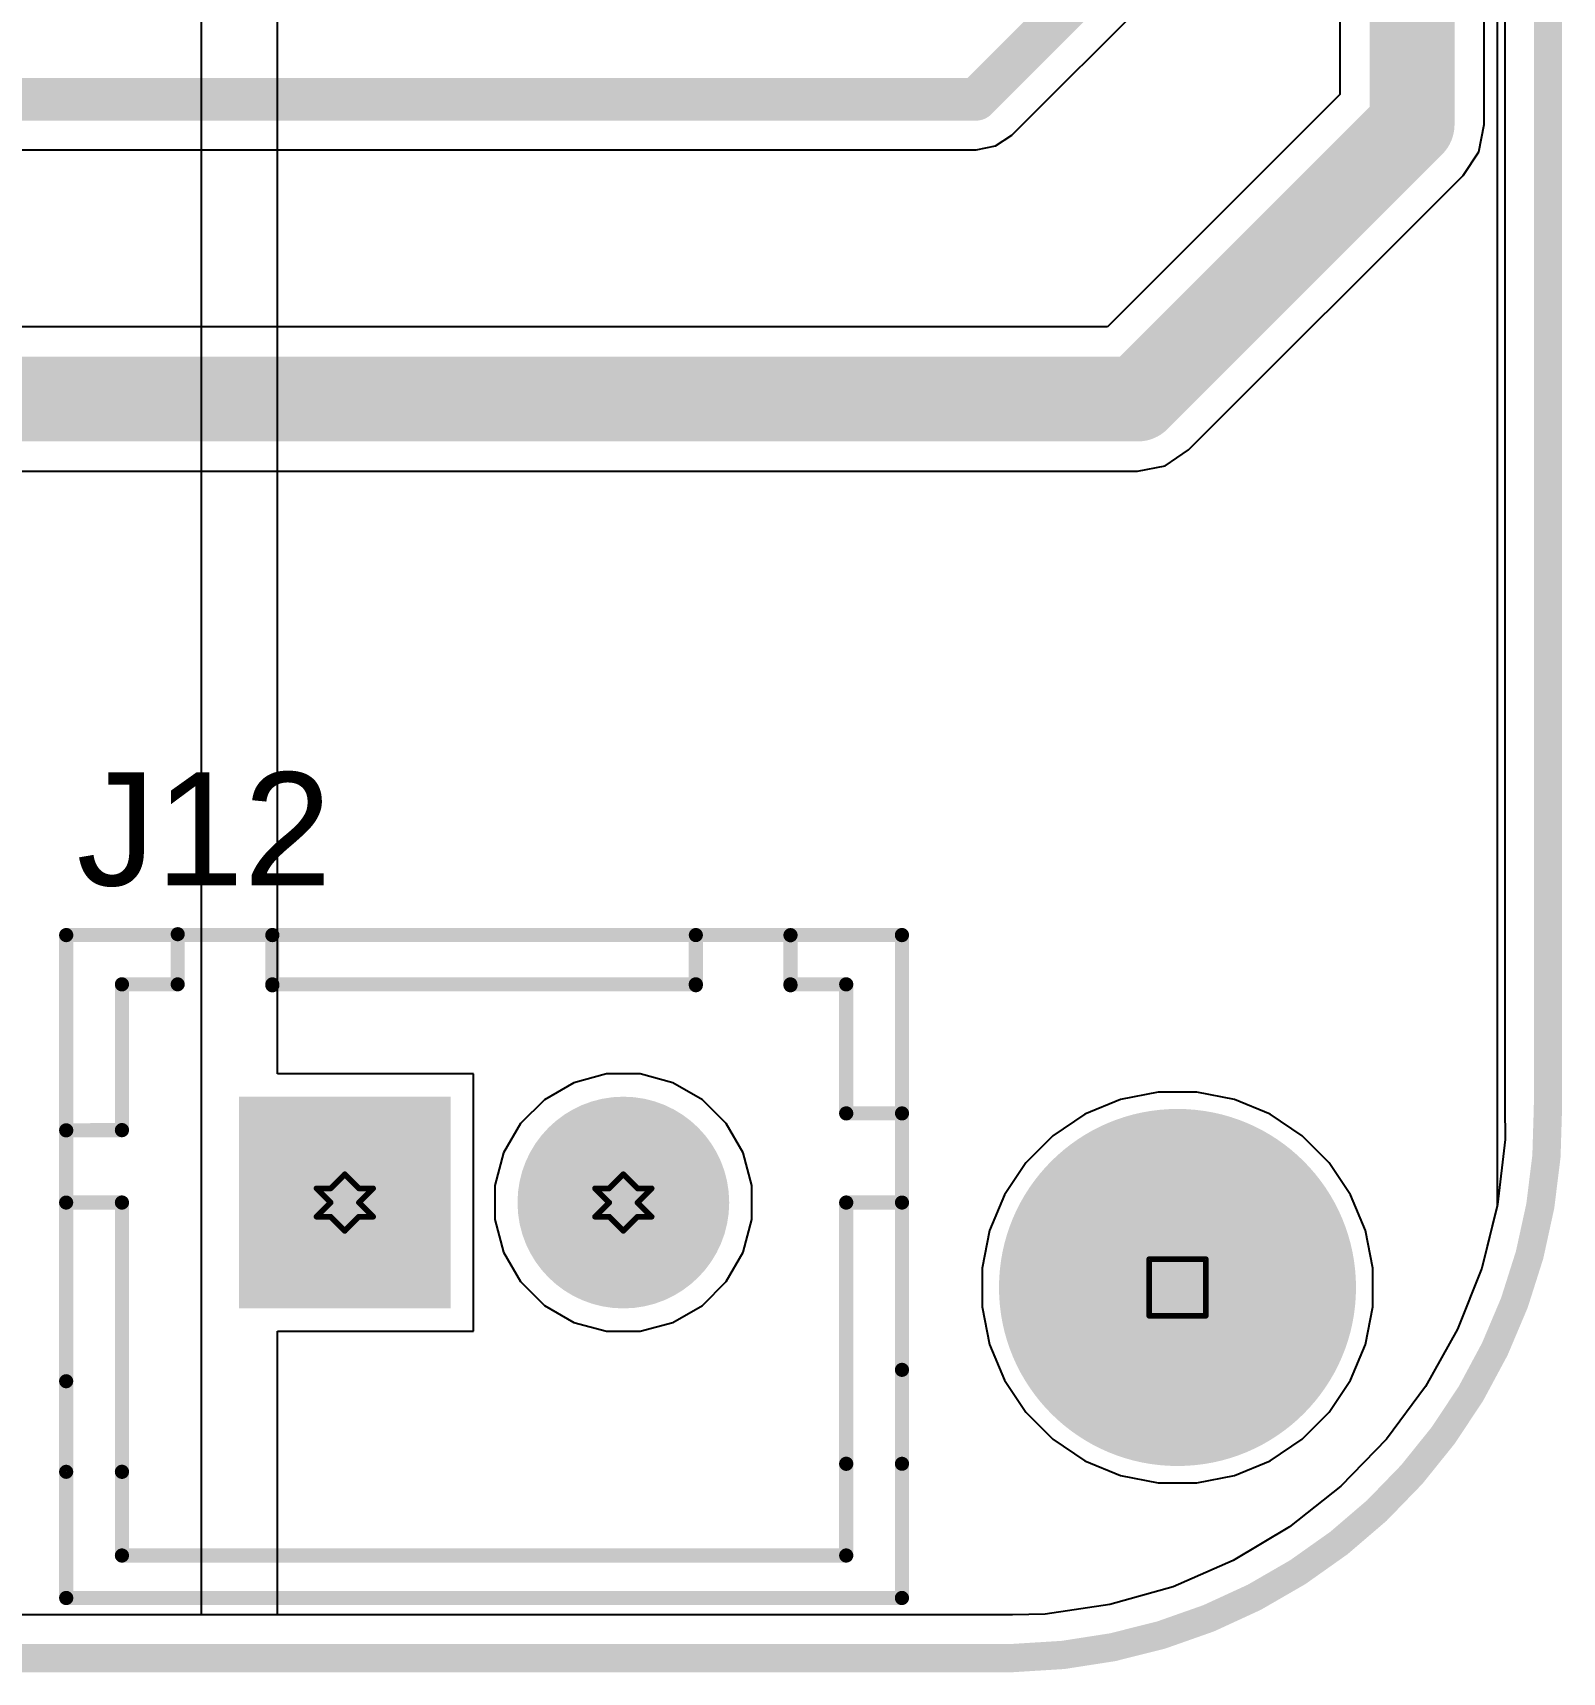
# Model space of a CAD drawing. Header units: inches. Extents: x -7 to 5163, y -3 to 5149.
# Drawn here: x 183.4 to 197.13, y -3.45 to 11.26 of the extents above; entities that cross this region are included whole.
import ezdxf

# ---------------------------------------------------------------- set-up
doc = ezdxf.new("R2010")
doc.units = ezdxf.units.IN
for name, color, linetype in [('Board Outline', 216, 'Continuous'), ('Bottom Layer', 5, 'Continuous'), ('Bottom Solder', 6, 'Continuous'), ('Drill Drawing', 1, 'Continuous'), ('GND', 76, 'Continuous'), ('Multi-Layer', 9, 'Continuous'), ('Pad Holes', 156, 'Continuous'), ('PWR', 16, 'Continuous'), ('Top Layer', 1, 'Continuous'), ('Top Overlay', 2, 'Continuous'), ('Top Solder', 216, 'Continuous')]:
    doc.layers.add(name, color=color, linetype=linetype)
doc.styles.add('Arial', font='', dxfattribs={"height": 0.2})
doc.styles.get('Arial').set_extended_font_data('Arial')

# ---------------------------------------------------------------- blocks, each defined once
blk = doc.blocks.new('HX25003_2A_62')
at = {"layer": 'Bottom Layer'}
blk.add_hatch(color=5, dxfattribs=at).paths.add_polyline_path([(-2.15, 0.9), (-0.35, 0.9), (-0.35, -0.9), (-2.15, -0.9)])
h = blk.add_hatch(color=5, dxfattribs=at)
edge = h.paths.add_edge_path()
edge.add_arc((1.25, 0), 0.9, 0, 360)
at = {"layer": 'Bottom Solder'}
blk.add_hatch(color=6, dxfattribs=at).paths.add_polyline_path([(-2.2, 0.95), (-0.3, 0.95), (-0.3, -0.95), (-2.2, -0.95)])
h = blk.add_hatch(color=6, dxfattribs=at)
edge = h.paths.add_edge_path()
edge.add_arc((1.25, 0), 0.95, 0, 360)
at = {"layer": 'GND'}
blk.add_hatch(color=76, dxfattribs=at).paths.add_polyline_path([(-2.15, 0.9), (-0.35, 0.9), (-0.35, -0.9), (-2.15, -0.9)])
h = blk.add_hatch(color=76, dxfattribs=at)
edge = h.paths.add_edge_path()
edge.add_arc((1.25, 0), 0.9, 0, 360)
at = {"layer": 'Multi-Layer'}
blk.add_hatch(color=9, dxfattribs=at).paths.add_polyline_path([(-2.15, 0.9), (-0.35, 0.9), (-0.35, -0.9), (-2.15, -0.9)])
h = blk.add_hatch(color=9, dxfattribs=at)
edge = h.paths.add_edge_path()
edge.add_arc((1.25, 0), 0.9, 0, 360)
at = {"layer": 'Pad Holes'}
h = blk.add_hatch(color=7, dxfattribs=at)
edge = h.paths.add_edge_path()
edge.add_arc((-1.25, 0), 0.55, 0, 360)
h = blk.add_hatch(color=7, dxfattribs=at)
edge = h.paths.add_edge_path()
edge.add_arc((1.25, 0), 0.55, 0, 360)
at = {"layer": 'PWR'}
blk.add_hatch(color=16, dxfattribs=at).paths.add_polyline_path([(-2.15, 0.9), (-0.35, 0.9), (-0.35, -0.9), (-2.15, -0.9)])
h = blk.add_hatch(color=16, dxfattribs=at)
edge = h.paths.add_edge_path()
edge.add_arc((1.25, 0), 0.9, 0, 360)
at = {"layer": 'Top Layer'}
blk.add_hatch(color=1, dxfattribs=at).paths.add_polyline_path([(-2.15, 0.9), (-0.35, 0.9), (-0.35, -0.9), (-2.15, -0.9)])
h = blk.add_hatch(color=1, dxfattribs=at)
edge = h.paths.add_edge_path()
edge.add_arc((1.25, 0), 0.9, 0, 360)
at = {"layer": 'Top Solder'}
blk.add_hatch(color=216, dxfattribs=at).paths.add_polyline_path([(-2.2, 0.95), (-0.3, 0.95), (-0.3, -0.95), (-2.2, -0.95)])
h = blk.add_hatch(color=216, dxfattribs=at)
edge = h.paths.add_edge_path()
edge.add_arc((1.25, 0), 0.95, 0, 360)
at = {"layer": 'Top Overlay'}
for points in [[(-3.75, -3.548, 0.127, 0.127, 0), (-3.75, 2.4, 0.127, 0.127, 0)], [(-3.75, 2.4, 0.127, 0.127, 0), (3.75, 2.4, 0.127, 0.127, 0)], [(-2.75, 1.958, 0.127, 0.127, 0), (-2.75, 2.408, 0.127, 0.127, 0)], [(-1.9, 1.95, 0.127, 0.127, 0), (-1.9, 2.4, 0.127, 0.127, 0)], [(1.9, 1.95, 0.127, 0.127, 0), (1.9, 2.4, 0.127, 0.127, 0)], [(2.75, 1.95, 0.127, 0.127, 0), (2.75, 2.399, 0.127, 0.127, 0)], [(3.75, -3.548, 0.127, 0.127, 0), (3.75, 2.4, 0.127, 0.127, 0)], [(-3.25, 1.958, 0.127, 0.127, 0), (-2.75, 1.958, 0.127, 0.127, 0)], [(-3.25, 0.65, 0.127, 0.127, 0), (-3.25, 1.958, 0.127, 0.127, 0)], [(-1.9, 1.958, 0.127, 0.127, 0), (1.9, 1.958, 0.127, 0.127, 0)], [(2.75, 1.958, 0.127, 0.127, 0), (3.25, 1.958, 0.127, 0.127, 0)], [(3.25, 0.8, 0.127, 0.127, 0), (3.25, 1.958, 0.127, 0.127, 0)], [(3.25, 0.8, 0.127, 0.127, 0), (3.75, 0.8, 0.127, 0.127, 0)], [(3.75, -1.501, 0.127, 0.127, 0), (3.75, 0.8, 0.127, 0.127, 0)], [(-3.75, 0.648, 0.127, 0.127, 0), (-3.25, 0.65, 0.127, 0.127, 0)], [(-3.75, -1.603, 0.127, 0.127, 0), (-3.75, 0.648, 0.127, 0.127, 0)], [(-3.75, -2.416, 0.127, 0.127, 0), (-3.75, 0, 0.127, 0.127, 0)], [(-3.75, 0, 0.127, 0.127, 0), (-3.25, 0, 0.127, 0.127, 0)], [(-3.25, -2.416, 0.127, 0.127, 0), (-3.25, 0, 0.127, 0.127, 0)], [(3.25, -2.344, 0.127, 0.127, 0), (3.25, 0, 0.127, 0.127, 0)], [(3.25, 0, 0.127, 0.127, 0), (3.75, 0, 0.127, 0.127, 0)], [(3.75, -2.344, 0.127, 0.127, 0), (3.75, 0, 0.127, 0.127, 0)], [(-3.25, -3.167, 0.127, 0.127, 0), (-3.25, -2.416, 0.127, 0.127, 0)], [(3.25, -3.167, 0.127, 0.127, 0), (3.25, -2.344, 0.127, 0.127, 0)], [(-3.25, -3.167, 0.127, 0.127, 0), (3.25, -3.167, 0.127, 0.127, 0)], [(-3.75, -3.548, 0.127, 0.127, 0), (3.75, -3.548, 0.127, 0.127, 0)]]:
    blk.add_lwpolyline(points, format="xyseb", dxfattribs=at)
for points in [[(-3.782, 2.4, 0.0635, 0.0635, 1), (-3.718, 2.4, 0.0635, 0.0635, 1)], [(-3.782, 2.4, 0.0635, 0.0635, 1), (-3.718, 2.4, 0.0635, 0.0635, 1)], [(-2.781, 2.408, 0.0635, 0.0635, 1), (-2.718, 2.408, 0.0635, 0.0635, 1)], [(-1.932, 2.4, 0.0635, 0.0635, 1), (-1.868, 2.4, 0.0635, 0.0635, 1)], [(1.869, 2.4, 0.0635, 0.0635, 1), (1.932, 2.4, 0.0635, 0.0635, 1)], [(2.718, 2.399, 0.0635, 0.0635, 1), (2.782, 2.399, 0.0635, 0.0635, 1)], [(3.718, 2.4, 0.0635, 0.0635, 1), (3.782, 2.4, 0.0635, 0.0635, 1)], [(3.718, 2.4, 0.0635, 0.0635, 1), (3.782, 2.4, 0.0635, 0.0635, 1)], [(-3.282, 1.958, 0.0635, 0.0635, 1), (-3.218, 1.958, 0.0635, 0.0635, 1)], [(-3.282, 1.958, 0.0635, 0.0635, 1), (-3.218, 1.958, 0.0635, 0.0635, 1)], [(-2.781, 1.958, 0.0635, 0.0635, 1), (-2.718, 1.958, 0.0635, 0.0635, 1)], [(-2.781, 1.958, 0.0635, 0.0635, 1), (-2.718, 1.958, 0.0635, 0.0635, 1)], [(-1.932, 1.958, 0.0635, 0.0635, 1), (-1.869, 1.958, 0.0635, 0.0635, 1)], [(-1.932, 1.95, 0.0635, 0.0635, 1), (-1.868, 1.95, 0.0635, 0.0635, 1)], [(1.868, 1.958, 0.0635, 0.0635, 1), (1.932, 1.958, 0.0635, 0.0635, 1)], [(1.869, 1.95, 0.0635, 0.0635, 1), (1.932, 1.95, 0.0635, 0.0635, 1)], [(2.718, 1.958, 0.0635, 0.0635, 1), (2.781, 1.958, 0.0635, 0.0635, 1)], [(2.718, 1.95, 0.0635, 0.0635, 1), (2.782, 1.95, 0.0635, 0.0635, 1)], [(3.218, 1.958, 0.0635, 0.0635, 1), (3.282, 1.958, 0.0635, 0.0635, 1)], [(3.218, 1.958, 0.0635, 0.0635, 1), (3.282, 1.958, 0.0635, 0.0635, 1)], [(3.218, 0.8, 0.0635, 0.0635, 1), (3.282, 0.8, 0.0635, 0.0635, 1)], [(3.218, 0.8, 0.0635, 0.0635, 1), (3.282, 0.8, 0.0635, 0.0635, 1)], [(3.719, 0.8, 0.0635, 0.0635, 1), (3.782, 0.8, 0.0635, 0.0635, 1)], [(3.719, 0.8, 0.0635, 0.0635, 1), (3.782, 0.8, 0.0635, 0.0635, 1)], [(-3.782, 0.648, 0.0635, 0.0635, 1), (-3.718, 0.648, 0.0635, 0.0635, 1)], [(-3.782, 0.648, 0.0635, 0.0635, 1), (-3.718, 0.648, 0.0635, 0.0635, 1)], [(-3.282, 0.65, 0.0635, 0.0635, 1), (-3.218, 0.65, 0.0635, 0.0635, 1)], [(-3.282, 0.65, 0.0635, 0.0635, 1), (-3.218, 0.65, 0.0635, 0.0635, 1)], [(-3.782, 0, 0.0635, 0.0635, 1), (-3.719, 0, 0.0635, 0.0635, 1)], [(-3.782, 0, 0.0635, 0.0635, 1), (-3.719, 0, 0.0635, 0.0635, 1)], [(-3.282, 0, 0.0635, 0.0635, 1), (-3.218, 0, 0.0635, 0.0635, 1)], [(-3.282, 0, 0.0635, 0.0635, 1), (-3.218, 0, 0.0635, 0.0635, 1)], [(3.218, 0, 0.0635, 0.0635, 1), (3.282, 0, 0.0635, 0.0635, 1)], [(3.218, 0, 0.0635, 0.0635, 1), (3.282, 0, 0.0635, 0.0635, 1)], [(3.719, 0, 0.0635, 0.0635, 1), (3.782, 0, 0.0635, 0.0635, 1)], [(3.719, 0, 0.0635, 0.0635, 1), (3.782, 0, 0.0635, 0.0635, 1)], [(3.719, -1.501, 0.0635, 0.0635, 1), (3.782, -1.501, 0.0635, 0.0635, 1)], [(-3.782, -1.603, 0.0635, 0.0635, 1), (-3.719, -1.603, 0.0635, 0.0635, 1)], [(-3.782, -2.416, 0.0635, 0.0635, 1), (-3.719, -2.416, 0.0635, 0.0635, 1)], [(-3.282, -2.416, 0.0635, 0.0635, 1), (-3.218, -2.416, 0.0635, 0.0635, 1)], [(-3.282, -2.416, 0.0635, 0.0635, 1), (-3.218, -2.416, 0.0635, 0.0635, 1)], [(3.218, -2.344, 0.0635, 0.0635, 1), (3.282, -2.344, 0.0635, 0.0635, 1)], [(3.218, -2.344, 0.0635, 0.0635, 1), (3.282, -2.344, 0.0635, 0.0635, 1)], [(3.719, -2.344, 0.0635, 0.0635, 1), (3.782, -2.344, 0.0635, 0.0635, 1)], [(-3.282, -3.167, 0.0635, 0.0635, 1), (-3.218, -3.167, 0.0635, 0.0635, 1)], [(-3.282, -3.167, 0.0635, 0.0635, 1), (-3.218, -3.167, 0.0635, 0.0635, 1)], [(3.218, -3.167, 0.0635, 0.0635, 1), (3.282, -3.167, 0.0635, 0.0635, 1)], [(3.218, -3.167, 0.0635, 0.0635, 1), (3.282, -3.167, 0.0635, 0.0635, 1)], [(-3.782, -3.548, 0.0635, 0.0635, 1), (-3.718, -3.548, 0.0635, 0.0635, 1)], [(-3.782, -3.548, 0.0635, 0.0635, 1), (-3.718, -3.548, 0.0635, 0.0635, 1)], [(3.718, -3.548, 0.0635, 0.0635, 1), (3.782, -3.548, 0.0635, 0.0635, 1)], [(3.718, -3.548, 0.0635, 0.0635, 1), (3.782, -3.548, 0.0635, 0.0635, 1)]]:
    blk.add_lwpolyline(points, format="xyseb", close=True, dxfattribs=at)

msp = doc.modelspace()

# ---------------------------------------------------------------- hatches: boundary and pattern name
at = {"layer": 'Bottom Layer'}
h = msp.add_hatch(color=5, dxfattribs=at)
edge = h.paths.add_edge_path()
edge.add_arc((193.675, 0), 1.5, 0, 360)
at = {"layer": 'Bottom Solder'}
h = msp.add_hatch(color=6, dxfattribs=at)
edge = h.paths.add_edge_path()
edge.add_arc((193.675, 0), 1.602, 0, 360)
at = {"layer": 'GND'}
h = msp.add_hatch(color=76, dxfattribs=at)
edge = h.paths.add_edge_path()
edge.add_arc((193.675, 0), 1.5, 0, 360)
at = {"layer": 'Multi-Layer'}
h = msp.add_hatch(color=9, dxfattribs=at)
edge = h.paths.add_edge_path()
edge.add_arc((193.675, 0), 1.5, 0, 360)
at = {"layer": 'Pad Holes'}
h = msp.add_hatch(color=7, dxfattribs=at)
edge = h.paths.add_edge_path()
edge.add_arc((193.675, 0), 1.5, 0, 360)
at = {"layer": 'PWR'}
h = msp.add_hatch(color=16, dxfattribs=at)
edge = h.paths.add_edge_path()
edge.add_arc((193.675, 0), 1.5, 0, 360)
at = {"layer": 'Top Layer'}
h = msp.add_hatch(color=1, dxfattribs=at)
edge = h.paths.add_edge_path()
edge.add_arc((193.675, 0), 1.5, 0, 360)
at = {"layer": 'Top Solder'}
h = msp.add_hatch(color=216, dxfattribs=at)
edge = h.paths.add_edge_path()
edge.add_arc((193.675, 0), 1.602, 0, 360)

# ---------------------------------------------------------------- linework, layer by layer
at = {"layer": 'Board Outline'}
for points in [[(197, 1.629, 0.254, 0.254, 0), (197, 152.622, 0.254, 0.254, 0)], [(197, 1.629, 0.254, 0.254, -0.414214), (192.198, -3.325, 0.254, 0.254, 0)], [(1.627, -3.325, 0.254, 0.254, 0), (192.198, -3.325, 0.254, 0.254, 0)]]:
    msp.add_lwpolyline(points, format="xyseb", dxfattribs=at)
for points in [[(196.936, 1.629, 0.127, 0.127, 1), (197.063, 1.629, 0.127, 0.127, 1)], [(196.936, 1.629, 0.127, 0.127, 1), (197.063, 1.629, 0.127, 0.127, 1)], [(192.135, -3.325, 0.127, 0.127, 1), (192.262, -3.325, 0.127, 0.127, 1)], [(192.135, -3.325, 0.127, 0.127, 1), (192.262, -3.325, 0.127, 0.127, 1)]]:
    msp.add_lwpolyline(points, format="xyseb", close=True, dxfattribs=at)
at = {"layer": 'Bottom Layer'}
for p, q in [((196.612, 152.622), (196.612, 1.629)), ((188.55, 1.916), (188.257, 1.837)), ((188.854, 1.916), (188.55, 1.916)), ((189.147, 1.837), (188.854, 1.916)), ((188.257, 1.837), (187.993, 1.685)), ((189.411, 1.685), (189.147, 1.837)), ((187.993, 1.685), (187.779, 1.471)), ((189.625, 1.471), (189.411, 1.685)), ((193.163, 1.687), (192.844, 1.554)), ((193.502, 1.754), (193.163, 1.687)), ((193.848, 1.754), (193.502, 1.754)), ((194.187, 1.687), (193.848, 1.754)), ((194.506, 1.554), (194.187, 1.687)), ((196.612, 1.629), (196.612, 1.626)), ((196.612, 1.626), (196.612, 1.623)), ((196.612, 1.623), (196.616, 1.328)), ((192.844, 1.554), (192.557, 1.362)), ((194.793, 1.362), (194.506, 1.554)), ((187.779, 1.471), (187.627, 1.207)), ((189.777, 1.207), (189.625, 1.471)), ((192.557, 1.362), (192.313, 1.118)), ((195.037, 1.118), (194.793, 1.362)), ((196.616, 1.328), (196.548, 0.744)), ((187.627, 1.207), (187.548, 0.914)), ((189.856, 0.914), (189.777, 1.207)), ((192.313, 1.118), (192.121, 0.831)), ((195.229, 0.831), (195.037, 1.118)), ((187.548, 0.914), (187.548, 0.61)), ((189.856, 0.61), (189.856, 0.914)), ((192.121, 0.831), (191.988, 0.512)), ((195.362, 0.512), (195.229, 0.831)), ((196.548, 0.744), (196.405, 0.173)), ((187.548, 0.61), (187.627, 0.317)), ((189.777, 0.317), (189.856, 0.61)), ((191.988, 0.512), (191.921, 0.173)), ((195.429, 0.173), (195.362, 0.512)), ((187.627, 0.317), (187.779, 0.053)), ((189.625, 0.053), (189.777, 0.317)), ((191.921, 0.173), (191.921, -0.173)), ((195.429, -0.173), (195.429, 0.173)), ((196.405, 0.173), (196.188, -0.374)), ((187.779, 0.053), (187.993, -0.161)), ((189.411, -0.161), (189.625, 0.053)), ((187.993, -0.161), (188.257, -0.313)), ((189.147, -0.313), (189.411, -0.161)), ((191.921, -0.173), (191.988, -0.512)), ((195.362, -0.512), (195.429, -0.173)), ((188.257, -0.313), (188.55, -0.392)), ((188.55, -0.392), (188.854, -0.392)), ((188.854, -0.392), (189.147, -0.313)), ((196.188, -0.374), (195.902, -0.889)), ((191.988, -0.512), (192.121, -0.831)), ((195.229, -0.831), (195.362, -0.512)), ((192.121, -0.831), (192.313, -1.118)), ((195.037, -1.118), (195.229, -0.831)), ((195.902, -0.889), (195.551, -1.361)), ((192.313, -1.118), (192.557, -1.362)), ((194.793, -1.362), (195.037, -1.118)), ((192.557, -1.362), (192.844, -1.554)), ((194.506, -1.554), (194.793, -1.362)), ((195.551, -1.361), (195.141, -1.784)), ((192.844, -1.554), (193.163, -1.687)), ((194.187, -1.687), (194.506, -1.554)), ((193.163, -1.687), (193.502, -1.754)), ((193.502, -1.754), (193.848, -1.754)), ((193.848, -1.754), (194.187, -1.687)), ((195.141, -1.784), (194.68, -2.149)), ((194.68, -2.149), (194.175, -2.451)), ((194.175, -2.451), (193.635, -2.685)), ((193.635, -2.685), (193.068, -2.846)), ((192.195, -2.937), (1.63, -2.937)), ((192.486, -2.932), (192.195, -2.937)), ((193.068, -2.846), (192.486, -2.932))]:
    msp.add_line(p, q, dxfattribs=at)
at = {"layer": 'Drill Drawing'}
for points in [[(186.075, 0.889, 0.0508, 0.0508, 0), (186.202, 1.016, 0.0508, 0.0508, 0)], [(186.202, 1.016, 0.0508, 0.0508, 0), (186.329, 0.889, 0.0508, 0.0508, 0)], [(188.575, 0.889, 0.0508, 0.0508, 0), (188.702, 1.016, 0.0508, 0.0508, 0)], [(188.702, 1.016, 0.0508, 0.0508, 0), (188.829, 0.889, 0.0508, 0.0508, 0)], [(185.948, 0.889, 0.0508, 0.0508, 0), (186.075, 0.762, 0.0508, 0.0508, 0)], [(185.948, 0.889, 0.0508, 0.0508, 0), (186.075, 0.889, 0.0508, 0.0508, 0)], [(186.329, 0.889, 0.0508, 0.0508, 0), (186.456, 0.889, 0.0508, 0.0508, 0)], [(186.329, 0.762, 0.0508, 0.0508, 0), (186.456, 0.889, 0.0508, 0.0508, 0)], [(188.448, 0.889, 0.0508, 0.0508, 0), (188.575, 0.762, 0.0508, 0.0508, 0)], [(188.448, 0.889, 0.0508, 0.0508, 0), (188.575, 0.889, 0.0508, 0.0508, 0)], [(188.829, 0.889, 0.0508, 0.0508, 0), (188.956, 0.889, 0.0508, 0.0508, 0)], [(188.829, 0.762, 0.0508, 0.0508, 0), (188.956, 0.889, 0.0508, 0.0508, 0)], [(185.948, 0.635, 0.0508, 0.0508, 0), (186.075, 0.762, 0.0508, 0.0508, 0)], [(186.329, 0.762, 0.0508, 0.0508, 0), (186.456, 0.635, 0.0508, 0.0508, 0)], [(188.448, 0.635, 0.0508, 0.0508, 0), (188.575, 0.762, 0.0508, 0.0508, 0)], [(188.829, 0.762, 0.0508, 0.0508, 0), (188.956, 0.635, 0.0508, 0.0508, 0)], [(185.948, 0.635, 0.0508, 0.0508, 0), (186.075, 0.635, 0.0508, 0.0508, 0)], [(186.075, 0.635, 0.0508, 0.0508, 0), (186.202, 0.508, 0.0508, 0.0508, 0)], [(186.202, 0.508, 0.0508, 0.0508, 0), (186.329, 0.635, 0.0508, 0.0508, 0)], [(186.329, 0.635, 0.0508, 0.0508, 0), (186.456, 0.635, 0.0508, 0.0508, 0)], [(188.448, 0.635, 0.0508, 0.0508, 0), (188.575, 0.635, 0.0508, 0.0508, 0)], [(188.575, 0.635, 0.0508, 0.0508, 0), (188.702, 0.508, 0.0508, 0.0508, 0)], [(188.702, 0.508, 0.0508, 0.0508, 0), (188.829, 0.635, 0.0508, 0.0508, 0)], [(188.829, 0.635, 0.0508, 0.0508, 0), (188.956, 0.635, 0.0508, 0.0508, 0)], [(193.421, 0.254, 0.0508, 0.0508, 0), (193.929, 0.254, 0.0508, 0.0508, 0)], [(193.421, -0.254, 0.0508, 0.0508, 0), (193.421, 0.254, 0.0508, 0.0508, 0)], [(193.929, -0.254, 0.0508, 0.0508, 0), (193.929, 0.254, 0.0508, 0.0508, 0)], [(193.421, -0.254, 0.0508, 0.0508, 0), (193.929, -0.254, 0.0508, 0.0508, 0)]]:
    msp.add_lwpolyline(points, format="xyseb", dxfattribs=at)
for points in [[(186.189, 1.016, 0.0254, 0.0254, 1), (186.215, 1.016, 0.0254, 0.0254, 1)], [(186.189, 1.016, 0.0254, 0.0254, 1), (186.215, 1.016, 0.0254, 0.0254, 1)], [(188.689, 1.016, 0.0254, 0.0254, 1), (188.715, 1.016, 0.0254, 0.0254, 1)], [(188.689, 1.016, 0.0254, 0.0254, 1), (188.715, 1.016, 0.0254, 0.0254, 1)], [(185.935, 0.889, 0.0254, 0.0254, 1), (185.961, 0.889, 0.0254, 0.0254, 1)], [(185.935, 0.889, 0.0254, 0.0254, 1), (185.961, 0.889, 0.0254, 0.0254, 1)], [(186.062, 0.889, 0.0254, 0.0254, 1), (186.088, 0.889, 0.0254, 0.0254, 1)], [(186.062, 0.889, 0.0254, 0.0254, 1), (186.088, 0.889, 0.0254, 0.0254, 1)], [(186.316, 0.889, 0.0254, 0.0254, 1), (186.342, 0.889, 0.0254, 0.0254, 1)], [(186.316, 0.889, 0.0254, 0.0254, 1), (186.342, 0.889, 0.0254, 0.0254, 1)], [(186.443, 0.889, 0.0254, 0.0254, 1), (186.469, 0.889, 0.0254, 0.0254, 1)], [(186.443, 0.889, 0.0254, 0.0254, 1), (186.469, 0.889, 0.0254, 0.0254, 1)], [(188.435, 0.889, 0.0254, 0.0254, 1), (188.461, 0.889, 0.0254, 0.0254, 1)], [(188.435, 0.889, 0.0254, 0.0254, 1), (188.461, 0.889, 0.0254, 0.0254, 1)], [(188.562, 0.889, 0.0254, 0.0254, 1), (188.588, 0.889, 0.0254, 0.0254, 1)], [(188.562, 0.889, 0.0254, 0.0254, 1), (188.588, 0.889, 0.0254, 0.0254, 1)], [(188.816, 0.889, 0.0254, 0.0254, 1), (188.842, 0.889, 0.0254, 0.0254, 1)], [(188.816, 0.889, 0.0254, 0.0254, 1), (188.842, 0.889, 0.0254, 0.0254, 1)], [(188.943, 0.889, 0.0254, 0.0254, 1), (188.969, 0.889, 0.0254, 0.0254, 1)], [(188.943, 0.889, 0.0254, 0.0254, 1), (188.969, 0.889, 0.0254, 0.0254, 1)], [(186.062, 0.762, 0.0254, 0.0254, 1), (186.088, 0.762, 0.0254, 0.0254, 1)], [(186.062, 0.762, 0.0254, 0.0254, 1), (186.088, 0.762, 0.0254, 0.0254, 1)], [(186.316, 0.762, 0.0254, 0.0254, 1), (186.342, 0.762, 0.0254, 0.0254, 1)], [(186.316, 0.762, 0.0254, 0.0254, 1), (186.342, 0.762, 0.0254, 0.0254, 1)], [(188.562, 0.762, 0.0254, 0.0254, 1), (188.588, 0.762, 0.0254, 0.0254, 1)], [(188.562, 0.762, 0.0254, 0.0254, 1), (188.588, 0.762, 0.0254, 0.0254, 1)], [(188.816, 0.762, 0.0254, 0.0254, 1), (188.842, 0.762, 0.0254, 0.0254, 1)], [(188.816, 0.762, 0.0254, 0.0254, 1), (188.842, 0.762, 0.0254, 0.0254, 1)], [(185.935, 0.635, 0.0254, 0.0254, 1), (185.961, 0.635, 0.0254, 0.0254, 1)], [(185.935, 0.635, 0.0254, 0.0254, 1), (185.961, 0.635, 0.0254, 0.0254, 1)], [(186.062, 0.635, 0.0254, 0.0254, 1), (186.088, 0.635, 0.0254, 0.0254, 1)], [(186.062, 0.635, 0.0254, 0.0254, 1), (186.088, 0.635, 0.0254, 0.0254, 1)], [(186.316, 0.635, 0.0254, 0.0254, 1), (186.342, 0.635, 0.0254, 0.0254, 1)], [(186.316, 0.635, 0.0254, 0.0254, 1), (186.342, 0.635, 0.0254, 0.0254, 1)], [(186.443, 0.635, 0.0254, 0.0254, 1), (186.469, 0.635, 0.0254, 0.0254, 1)], [(186.443, 0.635, 0.0254, 0.0254, 1), (186.469, 0.635, 0.0254, 0.0254, 1)], [(188.435, 0.635, 0.0254, 0.0254, 1), (188.461, 0.635, 0.0254, 0.0254, 1)], [(188.435, 0.635, 0.0254, 0.0254, 1), (188.461, 0.635, 0.0254, 0.0254, 1)], [(188.562, 0.635, 0.0254, 0.0254, 1), (188.588, 0.635, 0.0254, 0.0254, 1)], [(188.562, 0.635, 0.0254, 0.0254, 1), (188.588, 0.635, 0.0254, 0.0254, 1)], [(188.816, 0.635, 0.0254, 0.0254, 1), (188.842, 0.635, 0.0254, 0.0254, 1)], [(188.816, 0.635, 0.0254, 0.0254, 1), (188.842, 0.635, 0.0254, 0.0254, 1)], [(188.943, 0.635, 0.0254, 0.0254, 1), (188.969, 0.635, 0.0254, 0.0254, 1)], [(188.943, 0.635, 0.0254, 0.0254, 1), (188.969, 0.635, 0.0254, 0.0254, 1)], [(186.189, 0.508, 0.0254, 0.0254, 1), (186.215, 0.508, 0.0254, 0.0254, 1)], [(186.189, 0.508, 0.0254, 0.0254, 1), (186.215, 0.508, 0.0254, 0.0254, 1)], [(188.689, 0.508, 0.0254, 0.0254, 1), (188.715, 0.508, 0.0254, 0.0254, 1)], [(188.689, 0.508, 0.0254, 0.0254, 1), (188.715, 0.508, 0.0254, 0.0254, 1)], [(193.408, 0.254, 0.0254, 0.0254, 1), (193.434, 0.254, 0.0254, 0.0254, 1)], [(193.408, 0.254, 0.0254, 0.0254, 1), (193.434, 0.254, 0.0254, 0.0254, 1)], [(193.916, 0.254, 0.0254, 0.0254, 1), (193.942, 0.254, 0.0254, 0.0254, 1)], [(193.916, 0.254, 0.0254, 0.0254, 1), (193.942, 0.254, 0.0254, 0.0254, 1)], [(193.408, -0.254, 0.0254, 0.0254, 1), (193.434, -0.254, 0.0254, 0.0254, 1)], [(193.408, -0.254, 0.0254, 0.0254, 1), (193.434, -0.254, 0.0254, 0.0254, 1)], [(193.916, -0.254, 0.0254, 0.0254, 1), (193.942, -0.254, 0.0254, 0.0254, 1)], [(193.916, -0.254, 0.0254, 0.0254, 1), (193.942, -0.254, 0.0254, 0.0254, 1)]]:
    msp.add_lwpolyline(points, format="xyseb", close=True, dxfattribs=at)
at = {"layer": 'GND'}
for p, q in [((196.612, 152.622), (196.612, 1.629)), ((188.55, 1.916), (188.257, 1.837)), ((188.854, 1.916), (188.55, 1.916)), ((189.147, 1.837), (188.854, 1.916)), ((188.257, 1.837), (187.993, 1.685)), ((189.411, 1.685), (189.147, 1.837)), ((187.993, 1.685), (187.779, 1.471)), ((189.625, 1.471), (189.411, 1.685)), ((193.163, 1.687), (192.844, 1.554)), ((193.502, 1.754), (193.163, 1.687)), ((193.848, 1.754), (193.502, 1.754)), ((194.187, 1.687), (193.848, 1.754)), ((194.506, 1.554), (194.187, 1.687)), ((196.612, 1.629), (196.612, 1.626)), ((196.612, 1.626), (196.612, 1.623)), ((196.612, 1.623), (196.616, 1.328)), ((192.844, 1.554), (192.557, 1.362)), ((194.793, 1.362), (194.506, 1.554)), ((187.779, 1.471), (187.627, 1.207)), ((189.777, 1.207), (189.625, 1.471)), ((192.557, 1.362), (192.313, 1.118)), ((195.037, 1.118), (194.793, 1.362)), ((196.616, 1.328), (196.548, 0.744)), ((187.627, 1.207), (187.548, 0.914)), ((189.856, 0.914), (189.777, 1.207)), ((192.313, 1.118), (192.121, 0.831)), ((195.229, 0.831), (195.037, 1.118)), ((187.548, 0.914), (187.548, 0.61)), ((189.856, 0.61), (189.856, 0.914)), ((192.121, 0.831), (191.988, 0.512)), ((195.362, 0.512), (195.229, 0.831)), ((196.548, 0.744), (196.405, 0.173)), ((187.548, 0.61), (187.627, 0.317)), ((189.777, 0.317), (189.856, 0.61)), ((191.988, 0.512), (191.921, 0.173)), ((195.429, 0.173), (195.362, 0.512)), ((187.627, 0.317), (187.779, 0.053)), ((189.625, 0.053), (189.777, 0.317)), ((191.921, 0.173), (191.921, -0.173)), ((195.429, -0.173), (195.429, 0.173)), ((196.405, 0.173), (196.188, -0.374)), ((187.779, 0.053), (187.993, -0.161)), ((189.411, -0.161), (189.625, 0.053)), ((187.993, -0.161), (188.257, -0.313)), ((189.147, -0.313), (189.411, -0.161)), ((191.921, -0.173), (191.988, -0.512)), ((195.362, -0.512), (195.429, -0.173)), ((188.257, -0.313), (188.55, -0.392)), ((188.55, -0.392), (188.854, -0.392)), ((188.854, -0.392), (189.147, -0.313)), ((196.188, -0.374), (195.902, -0.889)), ((191.988, -0.512), (192.121, -0.831)), ((195.229, -0.831), (195.362, -0.512)), ((192.121, -0.831), (192.313, -1.118)), ((195.037, -1.118), (195.229, -0.831)), ((195.902, -0.889), (195.551, -1.361)), ((192.313, -1.118), (192.557, -1.362)), ((194.793, -1.362), (195.037, -1.118)), ((192.557, -1.362), (192.844, -1.554)), ((194.506, -1.554), (194.793, -1.362)), ((195.551, -1.361), (195.141, -1.784)), ((192.844, -1.554), (193.163, -1.687)), ((194.187, -1.687), (194.506, -1.554)), ((193.163, -1.687), (193.502, -1.754)), ((193.502, -1.754), (193.848, -1.754)), ((193.848, -1.754), (194.187, -1.687)), ((195.141, -1.784), (194.68, -2.149)), ((194.68, -2.149), (194.175, -2.451)), ((194.175, -2.451), (193.635, -2.685)), ((193.635, -2.685), (193.068, -2.846)), ((192.195, -2.937), (1.63, -2.937)), ((192.486, -2.932), (192.195, -2.937)), ((193.068, -2.846), (192.486, -2.932))]:
    msp.add_line(p, q, dxfattribs=at)
at = {"layer": 'PWR'}
for p, q in [((196.545, 140.627), (196.545, 1.769)), ((185.598, 1.916), (185.598, 78.207)), ((184.912, 77.622), (184.912, -2.937)), ((187.356, 1.916), (185.598, 1.916)), ((187.356, -0.392), (187.356, 1.916)), ((196.545, 1.769), (196.545, 0.731)), ((193.163, 1.687), (192.844, 1.554)), ((193.502, 1.754), (193.163, 1.687)), ((193.848, 1.754), (193.502, 1.754)), ((194.187, 1.687), (193.848, 1.754)), ((194.506, 1.554), (194.187, 1.687)), ((192.844, 1.554), (192.557, 1.362)), ((194.793, 1.362), (194.506, 1.554)), ((192.557, 1.362), (192.313, 1.118)), ((195.037, 1.118), (194.793, 1.362)), ((192.313, 1.118), (192.121, 0.831)), ((195.229, 0.831), (195.037, 1.118)), ((192.121, 0.831), (191.988, 0.512)), ((195.362, 0.512), (195.229, 0.831)), ((196.545, 0.731), (196.405, 0.173)), ((191.988, 0.512), (191.921, 0.173)), ((195.429, 0.173), (195.362, 0.512)), ((191.921, 0.173), (191.921, -0.173)), ((195.429, -0.173), (195.429, 0.173)), ((196.405, 0.173), (196.188, -0.374)), ((191.921, -0.173), (191.988, -0.512)), ((195.362, -0.512), (195.429, -0.173)), ((185.598, -2.937), (185.598, -0.392)), ((185.598, -0.392), (187.356, -0.392)), ((196.188, -0.374), (195.902, -0.889)), ((191.988, -0.512), (192.121, -0.831)), ((195.229, -0.831), (195.362, -0.512)), ((192.121, -0.831), (192.313, -1.118)), ((195.037, -1.118), (195.229, -0.831)), ((195.902, -0.889), (195.551, -1.361)), ((192.313, -1.118), (192.557, -1.362)), ((194.793, -1.362), (195.037, -1.118)), ((192.557, -1.362), (192.844, -1.554)), ((194.506, -1.554), (194.793, -1.362)), ((195.551, -1.361), (195.141, -1.784)), ((192.844, -1.554), (193.163, -1.687)), ((194.187, -1.687), (194.506, -1.554)), ((193.163, -1.687), (193.502, -1.754)), ((193.502, -1.754), (193.848, -1.754)), ((193.848, -1.754), (194.187, -1.687)), ((195.141, -1.784), (194.68, -2.149)), ((194.68, -2.149), (194.175, -2.451)), ((194.175, -2.451), (193.635, -2.685)), ((193.635, -2.685), (193.068, -2.846)), ((184.912, -2.937), (1.63, -2.937)), ((192.195, -2.937), (185.598, -2.937)), ((192.486, -2.932), (192.195, -2.937)), ((193.068, -2.846), (192.486, -2.932))]:
    msp.add_line(p, q, dxfattribs=at)
at = {"layer": 'Top Layer'}
for p, q in [((196.612, 143.706), (196.612, 1.629)), ((196.428, 10.436), (196.428, 128.836)), ((195.133, 128.568), (195.133, 10.705)), ((192.188, 10.341), (194.304, 12.457)), ((195.133, 10.705), (193.048, 8.62)), ((192.041, 10.243), (192.188, 10.341)), ((196.378, 10.189), (196.428, 10.436)), ((96.138, 10.208), (191.867, 10.208)), ((191.867, 10.208), (192.041, 10.243)), ((196.238, 9.979), (196.378, 10.189)), ((193.774, 7.515), (196.238, 9.979)), ((193.048, 8.62), (96.138, 8.62)), ((193.564, 7.374), (193.774, 7.515)), ((193.316, 7.325), (193.564, 7.374)), ((46.849, 7.325), (193.316, 7.325)), ((188.55, 1.916), (188.257, 1.837)), ((188.854, 1.916), (188.55, 1.916)), ((189.147, 1.837), (188.854, 1.916)), ((188.257, 1.837), (187.993, 1.685)), ((189.411, 1.685), (189.147, 1.837)), ((187.993, 1.685), (187.779, 1.471)), ((189.625, 1.471), (189.411, 1.685)), ((193.163, 1.687), (192.844, 1.554)), ((193.502, 1.754), (193.163, 1.687)), ((193.848, 1.754), (193.502, 1.754)), ((194.187, 1.687), (193.848, 1.754)), ((194.506, 1.554), (194.187, 1.687)), ((196.612, 1.629), (196.612, 1.626)), ((196.612, 1.626), (196.612, 1.623)), ((196.612, 1.623), (196.616, 1.328)), ((192.844, 1.554), (192.557, 1.362)), ((194.793, 1.362), (194.506, 1.554)), ((187.779, 1.471), (187.627, 1.207)), ((189.777, 1.207), (189.625, 1.471)), ((192.557, 1.362), (192.313, 1.118)), ((195.037, 1.118), (194.793, 1.362)), ((196.616, 1.328), (196.548, 0.744)), ((187.627, 1.207), (187.548, 0.914)), ((189.856, 0.914), (189.777, 1.207)), ((192.313, 1.118), (192.121, 0.831)), ((195.229, 0.831), (195.037, 1.118)), ((187.548, 0.914), (187.548, 0.61)), ((189.856, 0.61), (189.856, 0.914)), ((192.121, 0.831), (191.988, 0.512)), ((195.362, 0.512), (195.229, 0.831)), ((196.548, 0.744), (196.405, 0.173)), ((187.548, 0.61), (187.627, 0.317)), ((189.777, 0.317), (189.856, 0.61)), ((191.988, 0.512), (191.921, 0.173)), ((195.429, 0.173), (195.362, 0.512)), ((187.627, 0.317), (187.779, 0.053)), ((189.625, 0.053), (189.777, 0.317)), ((191.921, 0.173), (191.921, -0.173)), ((195.429, -0.173), (195.429, 0.173)), ((196.405, 0.173), (196.188, -0.374)), ((187.779, 0.053), (187.993, -0.161)), ((189.411, -0.161), (189.625, 0.053)), ((187.993, -0.161), (188.257, -0.313)), ((189.147, -0.313), (189.411, -0.161)), ((191.921, -0.173), (191.988, -0.512)), ((195.362, -0.512), (195.429, -0.173)), ((188.257, -0.313), (188.55, -0.392)), ((188.55, -0.392), (188.854, -0.392)), ((188.854, -0.392), (189.147, -0.313)), ((196.188, -0.374), (195.902, -0.889)), ((191.988, -0.512), (192.121, -0.831)), ((195.229, -0.831), (195.362, -0.512)), ((192.121, -0.831), (192.313, -1.118)), ((195.037, -1.118), (195.229, -0.831)), ((195.902, -0.889), (195.551, -1.361)), ((192.313, -1.118), (192.557, -1.362)), ((194.793, -1.362), (195.037, -1.118)), ((192.557, -1.362), (192.844, -1.554)), ((194.506, -1.554), (194.793, -1.362)), ((195.551, -1.361), (195.141, -1.784)), ((192.844, -1.554), (193.163, -1.687)), ((194.187, -1.687), (194.506, -1.554)), ((193.163, -1.687), (193.502, -1.754)), ((193.502, -1.754), (193.848, -1.754)), ((193.848, -1.754), (194.187, -1.687)), ((195.141, -1.784), (194.68, -2.149)), ((194.68, -2.149), (194.175, -2.451)), ((194.175, -2.451), (193.635, -2.685)), ((193.635, -2.685), (193.068, -2.846)), ((192.195, -2.937), (1.63, -2.937)), ((192.486, -2.932), (192.195, -2.937)), ((193.068, -2.846), (192.486, -2.932))]:
    msp.add_line(p, q, dxfattribs=at)
for points in [[(195.78, 10.436, 0.762, 0.762, 0), (195.78, 128.836, 0.762, 0.762, 0)], [(191.867, 10.661, 0.381, 0.381, 0), (193.984, 12.778, 0.381, 0.381, 0)], [(34.608, 10.661, 0.381, 0.381, 0), (191.867, 10.661, 0.381, 0.381, 0)], [(193.316, 7.972, 0.762, 0.762, 0), (195.78, 10.436, 0.762, 0.762, 0)], [(46.58, 7.972, 0.762, 0.762, 0), (193.316, 7.972, 0.762, 0.762, 0)]]:
    msp.add_lwpolyline(points, format="xyseb", dxfattribs=at)
for points in [[(191.772, 10.661, 0.191, 0.191, 1), (191.963, 10.661, 0.191, 0.191, 1)], [(191.772, 10.661, 0.191, 0.191, 1), (191.963, 10.661, 0.191, 0.191, 1)], [(195.59, 10.436, 0.381, 0.381, 1), (195.971, 10.436, 0.381, 0.381, 1)], [(195.59, 10.436, 0.381, 0.381, 1), (195.971, 10.436, 0.381, 0.381, 1)], [(193.126, 7.972, 0.381, 0.381, 1), (193.507, 7.972, 0.381, 0.381, 1)], [(193.126, 7.972, 0.381, 0.381, 1), (193.507, 7.972, 0.381, 0.381, 1)]]:
    msp.add_lwpolyline(points, format="xyseb", close=True, dxfattribs=at)

# ---------------------------------------------------------------- block references
msp.add_blockref('HX25003_2A_62', (187.452, 0.762))

# ---------------------------------------------------------------- texts
at = {"layer": 'Top Overlay', "style": 'Arial'}
msp.add_text('J12', height=1.016, dxfattribs=at).set_placement((183.795, 3.607))

doc.saveas('drawing.dxf')
